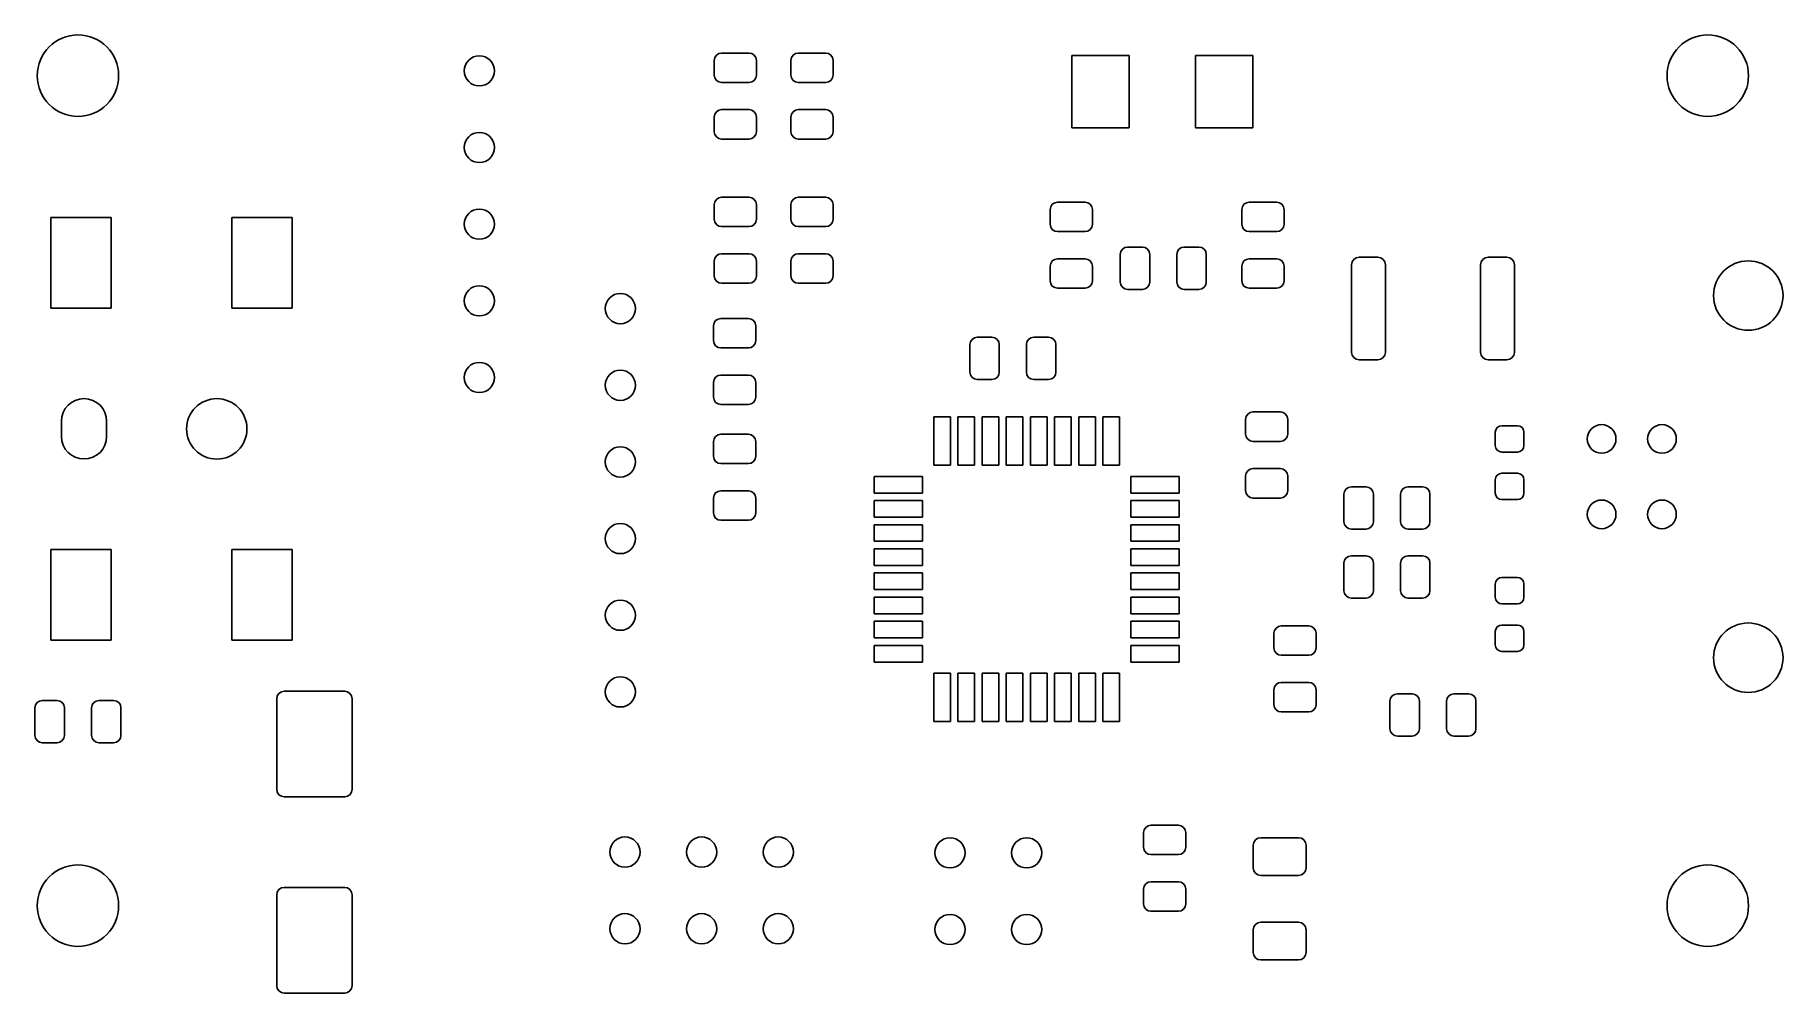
# Model space of a CAD drawing. Header units: inches. Extents: x 4.79 to 7.07, y -3.93 to -2.68.
import ezdxf

# ---------------------------------------------------------------- set-up
doc = ezdxf.new("R2010")
doc.units = ezdxf.units.IN
doc.header["$MEASUREMENT"] = 0
doc.layers.add('BLACK', color=250, linetype='CONTINUOUS')

msp = doc.modelspace()

# ---------------------------------------------------------------- linework, layer by layer
at = {"layer": 'BLACK', "linetype": 'CONTINUOUS'}
for p, q in [((5.6724, -2.7163), (5.6732, -2.7126)), ((5.6732, -2.7126), (5.6753, -2.7095)), ((5.6753, -2.7095), (5.6784, -2.7074)), ((5.6784, -2.7074), (5.682, -2.7067)), ((5.682, -2.7067), (5.718, -2.7067)), ((5.718, -2.7067), (5.7216, -2.7074)), ((5.7216, -2.7074), (5.7247, -2.7095)), ((5.7247, -2.7095), (5.7268, -2.7126)), ((5.7268, -2.7126), (5.7276, -2.7163)), ((5.7724, -2.7163), (5.7732, -2.7126)), ((5.7732, -2.7126), (5.7753, -2.7095)), ((5.7753, -2.7095), (5.7784, -2.7074)), ((5.7784, -2.7074), (5.782, -2.7067)), ((5.782, -2.7067), (5.818, -2.7067)), ((5.818, -2.7067), (5.8216, -2.7074)), ((5.8216, -2.7074), (5.8247, -2.7095)), ((5.8247, -2.7095), (5.8268, -2.7126)), ((5.8268, -2.7126), (5.8276, -2.7163)), ((6.1389, -2.8042), (6.1389, -2.7098)), ((6.1389, -2.7098), (6.2137, -2.7098)), ((6.2137, -2.7098), (6.2137, -2.8042)), ((6.3003, -2.8042), (6.3003, -2.7098)), ((6.3003, -2.7098), (6.3751, -2.7098)), ((6.3751, -2.7098), (6.3751, -2.8042)), ((5.6724, -2.7355), (5.6724, -2.7163)), ((5.6732, -2.7391), (5.6724, -2.7355)), ((5.7276, -2.7355), (5.7268, -2.7391)), ((5.7276, -2.7163), (5.7276, -2.7355)), ((5.7724, -2.7355), (5.7724, -2.7163)), ((5.7732, -2.7391), (5.7724, -2.7355)), ((5.8276, -2.7355), (5.8268, -2.7391)), ((5.8276, -2.7163), (5.8276, -2.7355)), ((5.6753, -2.7423), (5.6732, -2.7391)), ((5.6784, -2.7443), (5.6753, -2.7423)), ((5.682, -2.7451), (5.6784, -2.7443)), ((5.718, -2.7451), (5.682, -2.7451)), ((5.7216, -2.7443), (5.718, -2.7451)), ((5.7247, -2.7423), (5.7216, -2.7443)), ((5.7268, -2.7391), (5.7247, -2.7423)), ((5.7753, -2.7423), (5.7732, -2.7391)), ((5.7784, -2.7443), (5.7753, -2.7423)), ((5.782, -2.7451), (5.7784, -2.7443)), ((5.818, -2.7451), (5.782, -2.7451)), ((5.8216, -2.7443), (5.818, -2.7451)), ((5.8247, -2.7423), (5.8216, -2.7443)), ((5.8268, -2.7391), (5.8247, -2.7423)), ((5.6753, -2.7833), (5.6784, -2.7812)), ((5.6784, -2.7812), (5.682, -2.7805)), ((5.682, -2.7805), (5.718, -2.7805)), ((5.718, -2.7805), (5.7216, -2.7812)), ((5.7216, -2.7812), (5.7247, -2.7833)), ((5.7753, -2.7833), (5.7784, -2.7812)), ((5.7784, -2.7812), (5.782, -2.7805)), ((5.782, -2.7805), (5.818, -2.7805)), ((5.818, -2.7805), (5.8216, -2.7812)), ((5.8216, -2.7812), (5.8247, -2.7833)), ((5.6724, -2.7901), (5.6732, -2.7864)), ((5.6724, -2.8093), (5.6724, -2.7901)), ((5.6732, -2.7864), (5.6753, -2.7833)), ((5.7247, -2.7833), (5.7268, -2.7864)), ((5.7268, -2.7864), (5.7276, -2.7901)), ((5.7276, -2.7901), (5.7276, -2.8093)), ((5.7724, -2.7901), (5.7732, -2.7864)), ((5.7724, -2.8093), (5.7724, -2.7901)), ((5.7732, -2.7864), (5.7753, -2.7833)), ((5.8247, -2.7833), (5.8268, -2.7864)), ((5.8268, -2.7864), (5.8276, -2.7901)), ((5.8276, -2.7901), (5.8276, -2.8093)), ((6.2137, -2.8042), (6.1389, -2.8042)), ((6.3751, -2.8042), (6.3003, -2.8042)), ((5.6732, -2.813), (5.6724, -2.8093)), ((5.6753, -2.8161), (5.6732, -2.813)), ((5.6784, -2.8182), (5.6753, -2.8161)), ((5.682, -2.8189), (5.6784, -2.8182)), ((5.718, -2.8189), (5.682, -2.8189)), ((5.7216, -2.8182), (5.718, -2.8189)), ((5.7247, -2.8161), (5.7216, -2.8182)), ((5.7268, -2.813), (5.7247, -2.8161)), ((5.7276, -2.8093), (5.7268, -2.813)), ((5.7732, -2.813), (5.7724, -2.8093)), ((5.7753, -2.8161), (5.7732, -2.813)), ((5.7784, -2.8182), (5.7753, -2.8161)), ((5.782, -2.8189), (5.7784, -2.8182)), ((5.818, -2.8189), (5.782, -2.8189)), ((5.8216, -2.8182), (5.818, -2.8189)), ((5.8247, -2.8161), (5.8216, -2.8182)), ((5.8268, -2.813), (5.8247, -2.8161)), ((5.8276, -2.8093), (5.8268, -2.813)), ((5.6753, -2.8975), (5.6784, -2.8954)), ((5.6784, -2.8954), (5.682, -2.8947)), ((5.682, -2.8947), (5.718, -2.8947)), ((5.718, -2.8947), (5.7216, -2.8954)), ((5.7216, -2.8954), (5.7247, -2.8975)), ((5.7753, -2.8975), (5.7784, -2.8954)), ((5.7784, -2.8954), (5.782, -2.8947)), ((5.782, -2.8947), (5.818, -2.8947)), ((5.818, -2.8947), (5.8216, -2.8954)), ((5.8216, -2.8954), (5.8247, -2.8975)), ((5.6724, -2.9043), (5.6732, -2.9006)), ((5.6724, -2.9235), (5.6724, -2.9043)), ((5.6732, -2.9006), (5.6753, -2.8975)), ((5.7247, -2.8975), (5.7268, -2.9006)), ((5.7268, -2.9006), (5.7276, -2.9043)), ((5.7276, -2.9043), (5.7276, -2.9235)), ((5.7724, -2.9043), (5.7732, -2.9006)), ((5.7724, -2.9235), (5.7724, -2.9043)), ((5.7732, -2.9006), (5.7753, -2.8975)), ((5.8247, -2.8975), (5.8268, -2.9006)), ((5.8268, -2.9006), (5.8276, -2.9043)), ((5.8276, -2.9043), (5.8276, -2.9235)), ((6.1106, -2.9108), (6.1114, -2.9071)), ((6.1106, -2.93), (6.1106, -2.9108)), ((6.1114, -2.9071), (6.1134, -2.904)), ((6.1134, -2.904), (6.1166, -2.902)), ((6.1166, -2.902), (6.1202, -2.9012)), ((6.1202, -2.9012), (6.1562, -2.9012)), ((6.1562, -2.9012), (6.1598, -2.902)), ((6.1598, -2.902), (6.1629, -2.904)), ((6.1629, -2.904), (6.165, -2.9071)), ((6.165, -2.9071), (6.1657, -2.9108)), ((6.1657, -2.9108), (6.1657, -2.93)), ((6.3606, -2.9108), (6.3614, -2.9071)), ((6.3606, -2.93), (6.3606, -2.9108)), ((6.3614, -2.9071), (6.3634, -2.904)), ((6.3634, -2.904), (6.3666, -2.902)), ((6.3666, -2.902), (6.3702, -2.9012)), ((6.3702, -2.9012), (6.4062, -2.9012)), ((6.4062, -2.9012), (6.4098, -2.902)), ((6.4098, -2.902), (6.4129, -2.904)), ((6.4129, -2.904), (6.415, -2.9071)), ((6.415, -2.9071), (6.4157, -2.9108)), ((6.4157, -2.9108), (6.4157, -2.93)), ((4.8071, -3.0394), (4.8071, -2.9213)), ((4.8071, -2.9213), (4.8858, -2.9213)), ((4.8858, -2.9213), (4.8858, -3.0394)), ((5.0433, -3.0394), (5.0433, -2.9213)), ((5.0433, -2.9213), (5.122, -2.9213)), ((5.122, -2.9213), (5.122, -3.0394)), ((5.6732, -2.9271), (5.6724, -2.9235)), ((5.6753, -2.9303), (5.6732, -2.9271)), ((5.6784, -2.9323), (5.6753, -2.9303)), ((5.682, -2.9331), (5.6784, -2.9323)), ((5.718, -2.9331), (5.682, -2.9331)), ((5.7216, -2.9323), (5.718, -2.9331)), ((5.7247, -2.9303), (5.7216, -2.9323)), ((5.7268, -2.9271), (5.7247, -2.9303)), ((5.7276, -2.9235), (5.7268, -2.9271)), ((5.7732, -2.9271), (5.7724, -2.9235)), ((5.7753, -2.9303), (5.7732, -2.9271)), ((5.7784, -2.9323), (5.7753, -2.9303)), ((5.782, -2.9331), (5.7784, -2.9323)), ((5.818, -2.9331), (5.782, -2.9331)), ((5.8216, -2.9323), (5.818, -2.9331)), ((5.8247, -2.9303), (5.8216, -2.9323)), ((5.8268, -2.9271), (5.8247, -2.9303)), ((5.8276, -2.9235), (5.8268, -2.9271)), ((6.1114, -2.9337), (6.1106, -2.93)), ((6.1134, -2.9368), (6.1114, -2.9337)), ((6.1166, -2.9389), (6.1134, -2.9368)), ((6.1202, -2.9396), (6.1166, -2.9389)), ((6.1562, -2.9396), (6.1202, -2.9396)), ((6.1598, -2.9389), (6.1562, -2.9396)), ((6.1629, -2.9368), (6.1598, -2.9389)), ((6.165, -2.9337), (6.1629, -2.9368)), ((6.1657, -2.93), (6.165, -2.9337)), ((6.3614, -2.9337), (6.3606, -2.93)), ((6.3634, -2.9368), (6.3614, -2.9337)), ((6.3666, -2.9389), (6.3634, -2.9368)), ((6.3702, -2.9396), (6.3666, -2.9389)), ((6.4062, -2.9396), (6.3702, -2.9396)), ((6.4098, -2.9389), (6.4062, -2.9396)), ((6.4129, -2.9368), (6.4098, -2.9389)), ((6.415, -2.9337), (6.4129, -2.9368)), ((6.4157, -2.93), (6.415, -2.9337)), ((6.2028, -2.9657), (6.2049, -2.9626)), ((6.2049, -2.9626), (6.208, -2.9605)), ((6.208, -2.9605), (6.2117, -2.9598)), ((6.2117, -2.9598), (6.2309, -2.9598)), ((6.2309, -2.9598), (6.2345, -2.9605)), ((6.2345, -2.9605), (6.2377, -2.9626)), ((6.2377, -2.9626), (6.2397, -2.9657)), ((6.2766, -2.9657), (6.2787, -2.9626)), ((6.2787, -2.9626), (6.2818, -2.9605)), ((6.2818, -2.9605), (6.2855, -2.9598)), ((6.2855, -2.9598), (6.3047, -2.9598)), ((6.3047, -2.9598), (6.3084, -2.9605)), ((6.3084, -2.9605), (6.3115, -2.9626)), ((6.3115, -2.9626), (6.3136, -2.9657)), ((5.6724, -2.9781), (5.6732, -2.9744)), ((5.6724, -2.9973), (5.6724, -2.9781)), ((5.6732, -2.9744), (5.6753, -2.9713)), ((5.6753, -2.9713), (5.6784, -2.9692)), ((5.6784, -2.9692), (5.682, -2.9685)), ((5.682, -2.9685), (5.718, -2.9685)), ((5.718, -2.9685), (5.7216, -2.9692)), ((5.7216, -2.9692), (5.7247, -2.9713)), ((5.7247, -2.9713), (5.7268, -2.9744)), ((5.7268, -2.9744), (5.7276, -2.9781)), ((5.7276, -2.9781), (5.7276, -2.9973)), ((5.7724, -2.9781), (5.7732, -2.9744)), ((5.7724, -2.9973), (5.7724, -2.9781)), ((5.7732, -2.9744), (5.7753, -2.9713)), ((5.7753, -2.9713), (5.7784, -2.9692)), ((5.7784, -2.9692), (5.782, -2.9685)), ((5.782, -2.9685), (5.818, -2.9685)), ((5.818, -2.9685), (5.8216, -2.9692)), ((5.8216, -2.9692), (5.8247, -2.9713)), ((5.8247, -2.9713), (5.8268, -2.9744)), ((5.8268, -2.9744), (5.8276, -2.9781)), ((5.8276, -2.9781), (5.8276, -2.9973)), ((6.1106, -2.9846), (6.1114, -2.981)), ((6.1106, -3.0038), (6.1106, -2.9846)), ((6.1114, -2.981), (6.1134, -2.9779)), ((6.1134, -2.9779), (6.1166, -2.9758)), ((6.1166, -2.9758), (6.1202, -2.975)), ((6.1202, -2.975), (6.1562, -2.975)), ((6.1562, -2.975), (6.1598, -2.9758)), ((6.1598, -2.9758), (6.1629, -2.9779)), ((6.1629, -2.9779), (6.165, -2.981)), ((6.165, -2.981), (6.1657, -2.9846)), ((6.1657, -2.9846), (6.1657, -3.0038)), ((6.2021, -2.9694), (6.2028, -2.9657)), ((6.2021, -3.0053), (6.2021, -2.9694)), ((6.2397, -2.9657), (6.2405, -2.9694)), ((6.2405, -2.9694), (6.2405, -3.0053)), ((6.2759, -2.9694), (6.2766, -2.9657)), ((6.2759, -3.0053), (6.2759, -2.9694)), ((6.3136, -2.9657), (6.3143, -2.9694)), ((6.3143, -2.9694), (6.3143, -3.0053)), ((6.3606, -2.9846), (6.3614, -2.981)), ((6.3606, -3.0038), (6.3606, -2.9846)), ((6.3614, -2.981), (6.3634, -2.9779)), ((6.3634, -2.9779), (6.3666, -2.9758)), ((6.3666, -2.9758), (6.3702, -2.975)), ((6.3702, -2.975), (6.4062, -2.975)), ((6.4062, -2.975), (6.4098, -2.9758)), ((6.4098, -2.9758), (6.4129, -2.9779)), ((6.4129, -2.9779), (6.415, -2.981)), ((6.415, -2.981), (6.4157, -2.9846)), ((6.4157, -2.9846), (6.4157, -3.0038)), ((6.5037, -2.9829), (6.5045, -2.9791)), ((6.5037, -3.0971), (6.5037, -2.9829)), ((6.5045, -2.9791), (6.5066, -2.976)), ((6.5066, -2.976), (6.5098, -2.9738)), ((6.5098, -2.9738), (6.5135, -2.9731)), ((6.5135, -2.9731), (6.5381, -2.9731)), ((6.5381, -2.9731), (6.5419, -2.9738)), ((6.5419, -2.9738), (6.5451, -2.976)), ((6.5451, -2.976), (6.5472, -2.9791)), ((6.5472, -2.9791), (6.548, -2.9829)), ((6.548, -2.9829), (6.548, -3.0971)), ((6.672, -2.9829), (6.6728, -2.9791)), ((6.672, -3.0971), (6.672, -2.9829)), ((6.6728, -2.9791), (6.6749, -2.976)), ((6.6749, -2.976), (6.6781, -2.9738)), ((6.6781, -2.9738), (6.6819, -2.9731)), ((6.6819, -2.9731), (6.7065, -2.9731)), ((6.7065, -2.9731), (6.7102, -2.9738)), ((6.7102, -2.9738), (6.7134, -2.976)), ((6.7134, -2.976), (6.7155, -2.9791)), ((6.7155, -2.9791), (6.7163, -2.9829)), ((6.7163, -2.9829), (6.7163, -3.0971)), ((5.6732, -3.001), (5.6724, -2.9973)), ((5.6753, -3.0041), (5.6732, -3.001)), ((5.6784, -3.0062), (5.6753, -3.0041)), ((5.682, -3.0069), (5.6784, -3.0062)), ((5.718, -3.0069), (5.682, -3.0069)), ((5.7216, -3.0062), (5.718, -3.0069)), ((5.7247, -3.0041), (5.7216, -3.0062)), ((5.7268, -3.001), (5.7247, -3.0041)), ((5.7276, -2.9973), (5.7268, -3.001)), ((5.7732, -3.001), (5.7724, -2.9973)), ((5.7753, -3.0041), (5.7732, -3.001)), ((5.7784, -3.0062), (5.7753, -3.0041)), ((5.782, -3.0069), (5.7784, -3.0062)), ((5.818, -3.0069), (5.782, -3.0069)), ((5.8216, -3.0062), (5.818, -3.0069)), ((5.8247, -3.0041), (5.8216, -3.0062)), ((5.8268, -3.001), (5.8247, -3.0041)), ((5.8276, -2.9973), (5.8268, -3.001)), ((6.1114, -3.0075), (6.1106, -3.0038)), ((6.1134, -3.0106), (6.1114, -3.0075)), ((6.165, -3.0075), (6.1629, -3.0106)), ((6.1657, -3.0038), (6.165, -3.0075)), ((6.2028, -3.009), (6.2021, -3.0053)), ((6.2049, -3.0121), (6.2028, -3.009)), ((6.2397, -3.009), (6.2377, -3.0121)), ((6.2405, -3.0053), (6.2397, -3.009)), ((6.2766, -3.009), (6.2759, -3.0053)), ((6.2787, -3.0121), (6.2766, -3.009)), ((6.3136, -3.009), (6.3115, -3.0121)), ((6.3143, -3.0053), (6.3136, -3.009)), ((6.3614, -3.0075), (6.3606, -3.0038)), ((6.3634, -3.0106), (6.3614, -3.0075)), ((6.415, -3.0075), (6.4129, -3.0106)), ((6.4157, -3.0038), (6.415, -3.0075)), ((6.1166, -3.0127), (6.1134, -3.0106)), ((6.1202, -3.0134), (6.1166, -3.0127)), ((6.1562, -3.0134), (6.1202, -3.0134)), ((6.1598, -3.0127), (6.1562, -3.0134)), ((6.1629, -3.0106), (6.1598, -3.0127)), ((6.208, -3.0142), (6.2049, -3.0121)), ((6.2117, -3.0149), (6.208, -3.0142)), ((6.2309, -3.0149), (6.2117, -3.0149)), ((6.2345, -3.0142), (6.2309, -3.0149)), ((6.2377, -3.0121), (6.2345, -3.0142)), ((6.2818, -3.0142), (6.2787, -3.0121)), ((6.2855, -3.0149), (6.2818, -3.0142)), ((6.3047, -3.0149), (6.2855, -3.0149)), ((6.3084, -3.0142), (6.3047, -3.0149)), ((6.3115, -3.0121), (6.3084, -3.0142)), ((6.3666, -3.0127), (6.3634, -3.0106)), ((6.3702, -3.0134), (6.3666, -3.0127)), ((6.4062, -3.0134), (6.3702, -3.0134)), ((6.4098, -3.0127), (6.4062, -3.0134)), ((6.4129, -3.0106), (6.4098, -3.0127)), ((4.8858, -3.0394), (4.8071, -3.0394)), ((5.122, -3.0394), (5.0433, -3.0394)), ((5.6743, -3.0557), (5.6774, -3.0536)), ((5.6774, -3.0536), (5.681, -3.0529)), ((5.681, -3.0529), (5.717, -3.0529)), ((5.717, -3.0529), (5.7206, -3.0536)), ((5.7206, -3.0536), (5.7237, -3.0557)), ((5.6714, -3.0625), (5.6722, -3.0588)), ((5.6714, -3.0817), (5.6714, -3.0625)), ((5.6722, -3.0588), (5.6743, -3.0557)), ((5.7237, -3.0557), (5.7258, -3.0588)), ((5.7258, -3.0588), (5.7266, -3.0625)), ((5.7266, -3.0625), (5.7266, -3.0817)), ((6.0087, -3.0803), (6.0118, -3.0782)), ((6.0118, -3.0782), (6.0155, -3.0774)), ((6.0155, -3.0774), (6.0347, -3.0774)), ((6.0347, -3.0774), (6.0384, -3.0782)), ((6.0384, -3.0782), (6.0415, -3.0803)), ((6.0825, -3.0803), (6.0856, -3.0782)), ((6.0856, -3.0782), (6.0893, -3.0774)), ((6.0893, -3.0774), (6.1085, -3.0774)), ((6.1085, -3.0774), (6.1122, -3.0782)), ((6.1122, -3.0782), (6.1153, -3.0803)), ((5.6722, -3.0854), (5.6714, -3.0817)), ((5.6743, -3.0885), (5.6722, -3.0854)), ((5.6774, -3.0906), (5.6743, -3.0885)), ((5.681, -3.0913), (5.6774, -3.0906)), ((5.717, -3.0913), (5.681, -3.0913)), ((5.7206, -3.0906), (5.717, -3.0913)), ((5.7237, -3.0885), (5.7206, -3.0906)), ((5.7258, -3.0854), (5.7237, -3.0885)), ((5.7266, -3.0817), (5.7258, -3.0854)), ((6.0059, -3.087), (6.0066, -3.0834)), ((6.0059, -3.123), (6.0059, -3.087)), ((6.0066, -3.0834), (6.0087, -3.0803)), ((6.0415, -3.0803), (6.0436, -3.0834)), ((6.0436, -3.0834), (6.0443, -3.087)), ((6.0443, -3.087), (6.0443, -3.123)), ((6.0797, -3.087), (6.0804, -3.0834)), ((6.0797, -3.123), (6.0797, -3.087)), ((6.0804, -3.0834), (6.0825, -3.0803)), ((6.1153, -3.0803), (6.1174, -3.0834)), ((6.1174, -3.0834), (6.1181, -3.087)), ((6.1181, -3.087), (6.1181, -3.123)), ((6.5045, -3.1009), (6.5037, -3.0971)), ((6.5066, -3.104), (6.5045, -3.1009)), ((6.5472, -3.1009), (6.5451, -3.104)), ((6.548, -3.0971), (6.5472, -3.1009)), ((6.6728, -3.1009), (6.672, -3.0971)), ((6.6749, -3.104), (6.6728, -3.1009)), ((6.7155, -3.1009), (6.7134, -3.104)), ((6.7163, -3.0971), (6.7155, -3.1009)), ((6.0066, -3.1266), (6.0059, -3.123)), ((6.0443, -3.123), (6.0436, -3.1266)), ((6.0804, -3.1266), (6.0797, -3.123)), ((6.1181, -3.123), (6.1174, -3.1266)), ((6.5098, -3.1062), (6.5066, -3.104)), ((6.5135, -3.1069), (6.5098, -3.1062)), ((6.5381, -3.1069), (6.5135, -3.1069)), ((6.5419, -3.1062), (6.5381, -3.1069)), ((6.5451, -3.104), (6.5419, -3.1062)), ((6.6781, -3.1062), (6.6749, -3.104)), ((6.6819, -3.1069), (6.6781, -3.1062)), ((6.7065, -3.1069), (6.6819, -3.1069)), ((6.7102, -3.1062), (6.7065, -3.1069)), ((6.7134, -3.104), (6.7102, -3.1062)), ((5.6714, -3.1363), (5.6722, -3.1326)), ((5.6714, -3.1555), (5.6714, -3.1363)), ((5.6722, -3.1326), (5.6743, -3.1295)), ((5.6743, -3.1295), (5.6774, -3.1274)), ((5.6774, -3.1274), (5.681, -3.1267)), ((5.681, -3.1267), (5.717, -3.1267)), ((5.717, -3.1267), (5.7206, -3.1274)), ((5.7206, -3.1274), (5.7237, -3.1295)), ((5.7237, -3.1295), (5.7258, -3.1326)), ((5.7258, -3.1326), (5.7266, -3.1363)), ((5.7266, -3.1363), (5.7266, -3.1555)), ((6.0087, -3.1297), (6.0066, -3.1266)), ((6.0118, -3.1318), (6.0087, -3.1297)), ((6.0155, -3.1326), (6.0118, -3.1318)), ((6.0347, -3.1326), (6.0155, -3.1326)), ((6.0384, -3.1318), (6.0347, -3.1326)), ((6.0415, -3.1297), (6.0384, -3.1318)), ((6.0436, -3.1266), (6.0415, -3.1297)), ((6.0825, -3.1297), (6.0804, -3.1266)), ((6.0856, -3.1318), (6.0825, -3.1297)), ((6.0893, -3.1326), (6.0856, -3.1318)), ((6.1085, -3.1326), (6.0893, -3.1326)), ((6.1122, -3.1318), (6.1085, -3.1326)), ((6.1153, -3.1297), (6.1122, -3.1318)), ((6.1174, -3.1266), (6.1153, -3.1297)), ((5.6722, -3.1592), (5.6714, -3.1555)), ((5.6743, -3.1623), (5.6722, -3.1592)), ((5.6774, -3.1644), (5.6743, -3.1623)), ((5.681, -3.1651), (5.6774, -3.1644)), ((5.717, -3.1651), (5.681, -3.1651)), ((5.7206, -3.1644), (5.717, -3.1651)), ((5.7237, -3.1623), (5.7206, -3.1644)), ((5.7258, -3.1592), (5.7237, -3.1623)), ((5.7266, -3.1555), (5.7258, -3.1592)), ((4.8209, -3.187), (4.8209, -3.2067)), ((4.8799, -3.2067), (4.8799, -3.187)), ((5.9589, -3.2442), (5.9589, -3.1812)), ((5.9589, -3.1812), (5.9806, -3.1812)), ((5.9806, -3.1812), (5.9806, -3.2442)), ((5.9904, -3.2442), (5.9904, -3.1812)), ((5.9904, -3.1812), (6.0121, -3.1812)), ((6.0121, -3.1812), (6.0121, -3.2442)), ((6.0219, -3.2442), (6.0219, -3.1812)), ((6.0219, -3.1812), (6.0436, -3.1812)), ((6.0436, -3.1812), (6.0436, -3.2442)), ((6.0534, -3.2442), (6.0534, -3.1812)), ((6.0534, -3.1812), (6.0751, -3.1812)), ((6.0751, -3.1812), (6.0751, -3.2442)), ((6.0849, -3.2442), (6.0849, -3.1812)), ((6.0849, -3.1812), (6.1066, -3.1812)), ((6.1066, -3.1812), (6.1066, -3.2442)), ((6.1164, -3.2442), (6.1164, -3.1812)), ((6.1164, -3.1812), (6.1381, -3.1812)), ((6.1381, -3.1812), (6.1381, -3.2442)), ((6.1479, -3.2442), (6.1479, -3.1812)), ((6.1479, -3.1812), (6.1696, -3.1812)), ((6.1696, -3.1812), (6.1696, -3.2442)), ((6.1794, -3.2442), (6.1794, -3.1812)), ((6.1794, -3.1812), (6.2011, -3.1812)), ((6.2011, -3.1812), (6.2011, -3.2442)), ((6.3654, -3.1845), (6.3662, -3.1808)), ((6.3654, -3.2037), (6.3654, -3.1845)), ((6.3662, -3.1808), (6.3683, -3.1777)), ((6.3683, -3.1777), (6.3714, -3.1756)), ((6.3714, -3.1756), (6.375, -3.1749)), ((6.375, -3.1749), (6.411, -3.1749)), ((6.411, -3.1749), (6.4146, -3.1756)), ((6.4146, -3.1756), (6.4177, -3.1777)), ((6.4177, -3.1777), (6.4198, -3.1808)), ((6.4198, -3.1808), (6.4206, -3.1845)), ((6.4206, -3.1845), (6.4206, -3.2037)), ((5.6714, -3.2135), (5.6722, -3.2098)), ((5.6714, -3.2327), (5.6714, -3.2135)), ((5.6722, -3.2098), (5.6743, -3.2067)), ((5.6743, -3.2067), (5.6774, -3.2046)), ((5.6774, -3.2046), (5.681, -3.2039)), ((5.681, -3.2039), (5.717, -3.2039)), ((5.717, -3.2039), (5.7206, -3.2046)), ((5.7206, -3.2046), (5.7237, -3.2067)), ((5.7237, -3.2067), (5.7258, -3.2098)), ((5.7258, -3.2098), (5.7266, -3.2135)), ((5.7266, -3.2135), (5.7266, -3.2327)), ((6.3662, -3.2074), (6.3654, -3.2037)), ((6.3683, -3.2105), (6.3662, -3.2074)), ((6.3714, -3.2126), (6.3683, -3.2105)), ((6.375, -3.2133), (6.3714, -3.2126)), ((6.411, -3.2133), (6.375, -3.2133)), ((6.4146, -3.2126), (6.411, -3.2133)), ((6.4177, -3.2105), (6.4146, -3.2126)), ((6.4198, -3.2074), (6.4177, -3.2105)), ((6.4206, -3.2037), (6.4198, -3.2074)), ((6.6913, -3.2014), (6.692, -3.1981)), ((6.6913, -3.2186), (6.6913, -3.2014)), ((6.692, -3.1981), (6.6938, -3.1953)), ((6.6938, -3.1953), (6.6966, -3.1934)), ((6.6966, -3.1934), (6.6999, -3.1928)), ((6.6999, -3.1928), (6.7201, -3.1928)), ((6.7201, -3.1928), (6.7234, -3.1934)), ((6.7234, -3.1934), (6.7262, -3.1953)), ((6.7262, -3.1953), (6.728, -3.1981)), ((6.728, -3.1981), (6.7287, -3.2014)), ((6.7287, -3.2014), (6.7287, -3.2186)), ((5.6722, -3.2364), (5.6714, -3.2327)), ((5.6743, -3.2395), (5.6722, -3.2364)), ((5.7258, -3.2364), (5.7237, -3.2395)), ((5.7266, -3.2327), (5.7258, -3.2364)), ((6.692, -3.2219), (6.6913, -3.2186)), ((6.6938, -3.2247), (6.692, -3.2219)), ((6.6966, -3.2266), (6.6938, -3.2247)), ((6.6999, -3.2272), (6.6966, -3.2266)), ((6.7201, -3.2272), (6.6999, -3.2272)), ((6.7234, -3.2266), (6.7201, -3.2272)), ((6.7262, -3.2247), (6.7234, -3.2266)), ((6.728, -3.2219), (6.7262, -3.2247)), ((6.7287, -3.2186), (6.728, -3.2219)), ((5.6774, -3.2416), (5.6743, -3.2395)), ((5.681, -3.2423), (5.6774, -3.2416)), ((5.717, -3.2423), (5.681, -3.2423)), ((5.7206, -3.2416), (5.717, -3.2423)), ((5.7237, -3.2395), (5.7206, -3.2416)), ((5.8812, -3.2806), (5.8812, -3.2589)), ((5.8812, -3.2589), (5.9442, -3.2589)), ((5.9442, -3.2589), (5.9442, -3.2806)), ((5.9806, -3.2442), (5.9589, -3.2442)), ((6.0121, -3.2442), (5.9904, -3.2442)), ((6.0436, -3.2442), (6.0219, -3.2442)), ((6.0751, -3.2442), (6.0534, -3.2442)), ((6.1066, -3.2442), (6.0849, -3.2442)), ((6.1381, -3.2442), (6.1164, -3.2442)), ((6.1696, -3.2442), (6.1479, -3.2442)), ((6.2011, -3.2442), (6.1794, -3.2442)), ((6.2158, -3.2806), (6.2158, -3.2589)), ((6.2158, -3.2589), (6.2788, -3.2589)), ((6.2788, -3.2589), (6.2788, -3.2806)), ((6.3654, -3.2583), (6.3662, -3.2546)), ((6.3654, -3.2775), (6.3654, -3.2583)), ((6.3662, -3.2546), (6.3683, -3.2515)), ((6.3683, -3.2515), (6.3714, -3.2494)), ((6.3714, -3.2494), (6.375, -3.2487)), ((6.375, -3.2487), (6.411, -3.2487)), ((6.411, -3.2487), (6.4146, -3.2494)), ((6.4146, -3.2494), (6.4177, -3.2515)), ((6.4177, -3.2515), (6.4198, -3.2546)), ((6.4198, -3.2546), (6.4206, -3.2583)), ((6.4206, -3.2583), (6.4206, -3.2775)), ((6.6913, -3.2634), (6.692, -3.2601)), ((6.692, -3.2601), (6.6938, -3.2573)), ((6.6938, -3.2573), (6.6966, -3.2554)), ((6.6966, -3.2554), (6.6999, -3.2548)), ((6.6999, -3.2548), (6.7201, -3.2548)), ((6.7201, -3.2548), (6.7234, -3.2554)), ((6.7234, -3.2554), (6.7262, -3.2573)), ((6.7262, -3.2573), (6.728, -3.2601)), ((6.728, -3.2601), (6.7287, -3.2634)), ((5.6722, -3.2836), (5.6743, -3.2805)), ((5.6743, -3.2805), (5.6774, -3.2784)), ((5.6774, -3.2784), (5.681, -3.2777)), ((5.681, -3.2777), (5.717, -3.2777)), ((5.717, -3.2777), (5.7206, -3.2784)), ((5.7206, -3.2784), (5.7237, -3.2805)), ((5.7237, -3.2805), (5.7258, -3.2836)), ((5.9442, -3.2806), (5.8812, -3.2806)), ((6.2788, -3.2806), (6.2158, -3.2806)), ((6.3662, -3.2812), (6.3654, -3.2775)), ((6.3683, -3.2843), (6.3662, -3.2812)), ((6.4198, -3.2812), (6.4177, -3.2843)), ((6.4206, -3.2775), (6.4198, -3.2812)), ((6.4939, -3.282), (6.4946, -3.2784)), ((6.4939, -3.318), (6.4939, -3.282)), ((6.4946, -3.2784), (6.4967, -3.2753)), ((6.4967, -3.2753), (6.4998, -3.2732)), ((6.4998, -3.2732), (6.5035, -3.2724)), ((6.5035, -3.2724), (6.5227, -3.2724)), ((6.5227, -3.2724), (6.5264, -3.2732)), ((6.5264, -3.2732), (6.5295, -3.2753)), ((6.5295, -3.2753), (6.5316, -3.2784)), ((6.5316, -3.2784), (6.5323, -3.282)), ((6.5323, -3.282), (6.5323, -3.318)), ((6.5677, -3.282), (6.5684, -3.2784)), ((6.5677, -3.318), (6.5677, -3.282)), ((6.5684, -3.2784), (6.5705, -3.2753)), ((6.5705, -3.2753), (6.5736, -3.2732)), ((6.5736, -3.2732), (6.5773, -3.2724)), ((6.5773, -3.2724), (6.5965, -3.2724)), ((6.5965, -3.2724), (6.6002, -3.2732)), ((6.6002, -3.2732), (6.6033, -3.2753)), ((6.6033, -3.2753), (6.6054, -3.2784)), ((6.6054, -3.2784), (6.6061, -3.282)), ((6.6061, -3.282), (6.6061, -3.318)), ((6.6913, -3.2806), (6.6913, -3.2634)), ((6.692, -3.2839), (6.6913, -3.2806)), ((6.7287, -3.2806), (6.728, -3.2839)), ((6.7287, -3.2634), (6.7287, -3.2806)), ((5.6714, -3.2873), (5.6722, -3.2836)), ((5.6714, -3.3065), (5.6714, -3.2873)), ((5.7258, -3.2836), (5.7266, -3.2873)), ((5.7266, -3.2873), (5.7266, -3.3065)), ((5.8812, -3.3121), (5.8812, -3.2904)), ((5.8812, -3.2904), (5.9442, -3.2904)), ((5.9442, -3.2904), (5.9442, -3.3121)), ((6.2158, -3.3121), (6.2158, -3.2904)), ((6.2158, -3.2904), (6.2788, -3.2904)), ((6.2788, -3.2904), (6.2788, -3.3121)), ((6.3714, -3.2864), (6.3683, -3.2843)), ((6.375, -3.2871), (6.3714, -3.2864)), ((6.411, -3.2871), (6.375, -3.2871)), ((6.4146, -3.2864), (6.411, -3.2871)), ((6.4177, -3.2843), (6.4146, -3.2864)), ((6.6938, -3.2867), (6.692, -3.2839)), ((6.6966, -3.2886), (6.6938, -3.2867)), ((6.6999, -3.2892), (6.6966, -3.2886)), ((6.7201, -3.2892), (6.6999, -3.2892)), ((6.7234, -3.2886), (6.7201, -3.2892)), ((6.7262, -3.2867), (6.7234, -3.2886)), ((6.728, -3.2839), (6.7262, -3.2867)), ((5.6722, -3.3102), (5.6714, -3.3065)), ((5.6743, -3.3133), (5.6722, -3.3102)), ((5.6774, -3.3154), (5.6743, -3.3133)), ((5.681, -3.3161), (5.6774, -3.3154)), ((5.717, -3.3161), (5.681, -3.3161)), ((5.7206, -3.3154), (5.717, -3.3161)), ((5.7237, -3.3133), (5.7206, -3.3154)), ((5.7258, -3.3102), (5.7237, -3.3133)), ((5.7266, -3.3065), (5.7258, -3.3102)), ((5.9442, -3.3121), (5.8812, -3.3121)), ((5.8812, -3.3436), (5.8812, -3.3219)), ((5.8812, -3.3219), (5.9442, -3.3219)), ((5.9442, -3.3219), (5.9442, -3.3436)), ((6.2788, -3.3121), (6.2158, -3.3121)), ((6.2158, -3.3436), (6.2158, -3.3219)), ((6.2158, -3.3219), (6.2788, -3.3219)), ((6.2788, -3.3219), (6.2788, -3.3436)), ((6.4946, -3.3216), (6.4939, -3.318)), ((6.4967, -3.3247), (6.4946, -3.3216)), ((6.4998, -3.3268), (6.4967, -3.3247)), ((6.5035, -3.3276), (6.4998, -3.3268)), ((6.5227, -3.3276), (6.5035, -3.3276)), ((6.5264, -3.3268), (6.5227, -3.3276)), ((6.5295, -3.3247), (6.5264, -3.3268)), ((6.5316, -3.3216), (6.5295, -3.3247)), ((6.5323, -3.318), (6.5316, -3.3216)), ((6.5684, -3.3216), (6.5677, -3.318)), ((6.5705, -3.3247), (6.5684, -3.3216)), ((6.5736, -3.3268), (6.5705, -3.3247)), ((6.5773, -3.3276), (6.5736, -3.3268)), ((6.5965, -3.3276), (6.5773, -3.3276)), ((6.6002, -3.3268), (6.5965, -3.3276)), ((6.6033, -3.3247), (6.6002, -3.3268)), ((6.6054, -3.3216), (6.6033, -3.3247)), ((6.6061, -3.318), (6.6054, -3.3216)), ((5.9442, -3.3436), (5.8812, -3.3436)), ((6.2788, -3.3436), (6.2158, -3.3436)), ((4.8071, -3.4724), (4.8071, -3.3543)), ((4.8071, -3.3543), (4.8858, -3.3543)), ((4.8858, -3.3543), (4.8858, -3.4724)), ((5.0433, -3.4724), (5.0433, -3.3543)), ((5.0433, -3.3543), (5.122, -3.3543)), ((5.122, -3.3543), (5.122, -3.4724)), ((5.8812, -3.3751), (5.8812, -3.3534)), ((5.8812, -3.3534), (5.9442, -3.3534)), ((5.9442, -3.3534), (5.9442, -3.3751)), ((6.2158, -3.3751), (6.2158, -3.3534)), ((6.2158, -3.3534), (6.2788, -3.3534)), ((6.2788, -3.3534), (6.2788, -3.3751)), ((6.4939, -3.372), (6.4946, -3.3684)), ((6.4939, -3.408), (6.4939, -3.372)), ((6.4946, -3.3684), (6.4967, -3.3653)), ((6.4967, -3.3653), (6.4998, -3.3632)), ((6.4998, -3.3632), (6.5035, -3.3624)), ((6.5035, -3.3624), (6.5227, -3.3624)), ((6.5227, -3.3624), (6.5264, -3.3632)), ((6.5264, -3.3632), (6.5295, -3.3653)), ((6.5295, -3.3653), (6.5316, -3.3684)), ((6.5316, -3.3684), (6.5323, -3.372)), ((6.5323, -3.372), (6.5323, -3.408)), ((6.5677, -3.372), (6.5684, -3.3684)), ((6.5677, -3.408), (6.5677, -3.372)), ((6.5684, -3.3684), (6.5705, -3.3653)), ((6.5705, -3.3653), (6.5736, -3.3632)), ((6.5736, -3.3632), (6.5773, -3.3624)), ((6.5773, -3.3624), (6.5965, -3.3624)), ((6.5965, -3.3624), (6.6002, -3.3632)), ((6.6002, -3.3632), (6.6033, -3.3653)), ((6.6033, -3.3653), (6.6054, -3.3684)), ((6.6054, -3.3684), (6.6061, -3.372)), ((6.6061, -3.372), (6.6061, -3.408)), ((5.9442, -3.3751), (5.8812, -3.3751)), ((5.8812, -3.4066), (5.8812, -3.3849)), ((5.8812, -3.3849), (5.9442, -3.3849)), ((5.9442, -3.3849), (5.9442, -3.4066)), ((6.2788, -3.3751), (6.2158, -3.3751)), ((6.2158, -3.4066), (6.2158, -3.3849)), ((6.2158, -3.3849), (6.2788, -3.3849)), ((6.2788, -3.3849), (6.2788, -3.4066)), ((6.6913, -3.3994), (6.692, -3.3961)), ((6.692, -3.3961), (6.6938, -3.3933)), ((6.6938, -3.3933), (6.6966, -3.3914)), ((6.6966, -3.3914), (6.6999, -3.3908)), ((6.6999, -3.3908), (6.7201, -3.3908)), ((6.7201, -3.3908), (6.7234, -3.3914)), ((6.7234, -3.3914), (6.7262, -3.3933)), ((6.7262, -3.3933), (6.728, -3.3961)), ((6.728, -3.3961), (6.7287, -3.3994)), ((5.9442, -3.4066), (5.8812, -3.4066)), ((5.8812, -3.4381), (5.8812, -3.4164)), ((5.8812, -3.4164), (5.9442, -3.4164)), ((5.9442, -3.4164), (5.9442, -3.4381)), ((6.2788, -3.4066), (6.2158, -3.4066)), ((6.2158, -3.4381), (6.2158, -3.4164)), ((6.2158, -3.4164), (6.2788, -3.4164)), ((6.2788, -3.4164), (6.2788, -3.4381)), ((6.4946, -3.4116), (6.4939, -3.408)), ((6.4967, -3.4147), (6.4946, -3.4116)), ((6.4998, -3.4168), (6.4967, -3.4147)), ((6.5035, -3.4176), (6.4998, -3.4168)), ((6.5227, -3.4176), (6.5035, -3.4176)), ((6.5264, -3.4168), (6.5227, -3.4176)), ((6.5295, -3.4147), (6.5264, -3.4168)), ((6.5316, -3.4116), (6.5295, -3.4147)), ((6.5323, -3.408), (6.5316, -3.4116)), ((6.5684, -3.4116), (6.5677, -3.408)), ((6.5705, -3.4147), (6.5684, -3.4116)), ((6.5736, -3.4168), (6.5705, -3.4147)), ((6.5773, -3.4176), (6.5736, -3.4168)), ((6.5965, -3.4176), (6.5773, -3.4176)), ((6.6002, -3.4168), (6.5965, -3.4176)), ((6.6033, -3.4147), (6.6002, -3.4168)), ((6.6054, -3.4116), (6.6033, -3.4147)), ((6.6061, -3.408), (6.6054, -3.4116)), ((6.6913, -3.4166), (6.6913, -3.3994)), ((6.692, -3.4199), (6.6913, -3.4166)), ((6.6938, -3.4227), (6.692, -3.4199)), ((6.728, -3.4199), (6.7262, -3.4227)), ((6.7287, -3.4166), (6.728, -3.4199)), ((6.7287, -3.3994), (6.7287, -3.4166)), ((5.9442, -3.4381), (5.8812, -3.4381)), ((6.2788, -3.4381), (6.2158, -3.4381)), ((6.6966, -3.4246), (6.6938, -3.4227)), ((6.6999, -3.4252), (6.6966, -3.4246)), ((6.7201, -3.4252), (6.6999, -3.4252)), ((6.7234, -3.4246), (6.7201, -3.4252)), ((6.7262, -3.4227), (6.7234, -3.4246)), ((5.8812, -3.4696), (5.8812, -3.4479)), ((5.8812, -3.4479), (5.9442, -3.4479)), ((5.9442, -3.4479), (5.9442, -3.4696)), ((6.2158, -3.4696), (6.2158, -3.4479)), ((6.2158, -3.4479), (6.2788, -3.4479)), ((6.2788, -3.4479), (6.2788, -3.4696)), ((6.4024, -3.4635), (6.4032, -3.4598)), ((6.4024, -3.4827), (6.4024, -3.4635)), ((6.4032, -3.4598), (6.4053, -3.4567)), ((6.4053, -3.4567), (6.4084, -3.4546)), ((6.4084, -3.4546), (6.412, -3.4539)), ((6.412, -3.4539), (6.448, -3.4539)), ((6.448, -3.4539), (6.4516, -3.4546)), ((6.4516, -3.4546), (6.4547, -3.4567)), ((6.4547, -3.4567), (6.4568, -3.4598)), ((6.4568, -3.4598), (6.4576, -3.4635)), ((6.4576, -3.4635), (6.4576, -3.4827)), ((6.6913, -3.4614), (6.692, -3.4581)), ((6.6913, -3.4786), (6.6913, -3.4614)), ((6.692, -3.4581), (6.6938, -3.4553)), ((6.6938, -3.4553), (6.6966, -3.4534)), ((6.6966, -3.4534), (6.6999, -3.4528)), ((6.6999, -3.4528), (6.7201, -3.4528)), ((6.7201, -3.4528), (6.7234, -3.4534)), ((6.7234, -3.4534), (6.7262, -3.4553)), ((6.7262, -3.4553), (6.728, -3.4581)), ((6.728, -3.4581), (6.7287, -3.4614)), ((6.7287, -3.4614), (6.7287, -3.4786)), ((4.8858, -3.4724), (4.8071, -3.4724)), ((5.122, -3.4724), (5.0433, -3.4724)), ((5.9442, -3.4696), (5.8812, -3.4696)), ((5.8812, -3.5011), (5.8812, -3.4794)), ((5.8812, -3.4794), (5.9442, -3.4794)), ((5.9442, -3.4794), (5.9442, -3.5011)), ((6.2788, -3.4696), (6.2158, -3.4696)), ((6.2158, -3.5011), (6.2158, -3.4794)), ((6.2158, -3.4794), (6.2788, -3.4794)), ((6.2788, -3.4794), (6.2788, -3.5011)), ((6.4032, -3.4864), (6.4024, -3.4827)), ((6.4053, -3.4895), (6.4032, -3.4864)), ((6.4568, -3.4864), (6.4547, -3.4895)), ((6.4576, -3.4827), (6.4568, -3.4864)), ((6.692, -3.4819), (6.6913, -3.4786)), ((6.6938, -3.4847), (6.692, -3.4819)), ((6.6966, -3.4866), (6.6938, -3.4847)), ((6.6999, -3.4872), (6.6966, -3.4866)), ((6.7201, -3.4872), (6.6999, -3.4872)), ((6.7234, -3.4866), (6.7201, -3.4872)), ((6.7262, -3.4847), (6.7234, -3.4866)), ((6.728, -3.4819), (6.7262, -3.4847)), ((6.7287, -3.4786), (6.728, -3.4819)), ((5.9442, -3.5011), (5.8812, -3.5011)), ((6.2788, -3.5011), (6.2158, -3.5011)), ((6.4084, -3.4916), (6.4053, -3.4895)), ((6.412, -3.4923), (6.4084, -3.4916)), ((6.448, -3.4923), (6.412, -3.4923)), ((6.4516, -3.4916), (6.448, -3.4923)), ((6.4547, -3.4895), (6.4516, -3.4916)), ((5.9589, -3.5788), (5.9589, -3.5158)), ((5.9589, -3.5158), (5.9806, -3.5158)), ((5.9806, -3.5158), (5.9806, -3.5788)), ((5.9904, -3.5788), (5.9904, -3.5158)), ((5.9904, -3.5158), (6.0121, -3.5158)), ((6.0121, -3.5158), (6.0121, -3.5788)), ((6.0219, -3.5788), (6.0219, -3.5158)), ((6.0219, -3.5158), (6.0436, -3.5158)), ((6.0436, -3.5158), (6.0436, -3.5788)), ((6.0534, -3.5788), (6.0534, -3.5158)), ((6.0534, -3.5158), (6.0751, -3.5158)), ((6.0751, -3.5158), (6.0751, -3.5788)), ((6.0849, -3.5788), (6.0849, -3.5158)), ((6.0849, -3.5158), (6.1066, -3.5158)), ((6.1066, -3.5158), (6.1066, -3.5788)), ((6.1164, -3.5788), (6.1164, -3.5158)), ((6.1164, -3.5158), (6.1381, -3.5158)), ((6.1381, -3.5158), (6.1381, -3.5788)), ((6.1479, -3.5788), (6.1479, -3.5158)), ((6.1479, -3.5158), (6.1696, -3.5158)), ((6.1696, -3.5158), (6.1696, -3.5788)), ((6.1794, -3.5788), (6.1794, -3.5158)), ((6.1794, -3.5158), (6.2011, -3.5158)), ((6.2011, -3.5158), (6.2011, -3.5788)), ((6.4024, -3.5373), (6.4032, -3.5336)), ((6.4032, -3.5336), (6.4053, -3.5305)), ((6.4053, -3.5305), (6.4084, -3.5284)), ((6.4084, -3.5284), (6.412, -3.5277)), ((6.412, -3.5277), (6.448, -3.5277)), ((6.448, -3.5277), (6.4516, -3.5284)), ((6.4516, -3.5284), (6.4547, -3.5305)), ((6.4547, -3.5305), (6.4568, -3.5336)), ((6.4568, -3.5336), (6.4576, -3.5373)), ((4.7864, -3.5608), (4.7871, -3.5571)), ((4.7871, -3.5571), (4.7892, -3.554)), ((4.7892, -3.554), (4.7923, -3.5519)), ((4.7923, -3.5519), (4.796, -3.5512)), ((4.796, -3.5512), (4.8152, -3.5512)), ((4.8152, -3.5512), (4.8189, -3.5519)), ((4.8189, -3.5519), (4.822, -3.554)), ((4.822, -3.554), (4.8241, -3.5571)), ((4.8241, -3.5571), (4.8248, -3.5608)), ((4.8602, -3.5608), (4.861, -3.5571)), ((4.861, -3.5571), (4.863, -3.554)), ((4.863, -3.554), (4.8662, -3.5519)), ((4.8662, -3.5519), (4.8698, -3.5512)), ((4.8698, -3.5512), (4.889, -3.5512)), ((4.889, -3.5512), (4.8927, -3.5519)), ((4.8927, -3.5519), (4.8958, -3.554)), ((4.8958, -3.554), (4.8979, -3.5571)), ((4.8979, -3.5571), (4.8986, -3.5608)), ((5.1018, -3.549), (5.1025, -3.5452)), ((5.1018, -3.6671), (5.1018, -3.549)), ((5.1025, -3.5452), (5.1047, -3.542)), ((5.1047, -3.542), (5.1079, -3.5399)), ((5.1079, -3.5399), (5.1116, -3.5391)), ((5.1116, -3.5391), (5.1904, -3.5391)), ((5.1904, -3.5391), (5.1941, -3.5399)), ((5.1941, -3.5399), (5.1973, -3.542)), ((5.1973, -3.542), (5.1995, -3.5452)), ((5.1995, -3.5452), (5.2002, -3.549)), ((5.2002, -3.549), (5.2002, -3.6671)), ((6.4024, -3.5565), (6.4024, -3.5373)), ((6.4032, -3.5602), (6.4024, -3.5565)), ((6.4576, -3.5565), (6.4568, -3.5602)), ((6.4576, -3.5373), (6.4576, -3.5565)), ((6.5539, -3.552), (6.5546, -3.5484)), ((6.5539, -3.588), (6.5539, -3.552)), ((6.5546, -3.5484), (6.5567, -3.5453)), ((6.5567, -3.5453), (6.5598, -3.5432)), ((6.5598, -3.5432), (6.5635, -3.5424)), ((6.5635, -3.5424), (6.5827, -3.5424)), ((6.5827, -3.5424), (6.5864, -3.5432)), ((6.5864, -3.5432), (6.5895, -3.5453)), ((6.5895, -3.5453), (6.5916, -3.5484)), ((6.5916, -3.5484), (6.5923, -3.552)), ((6.5923, -3.552), (6.5923, -3.588)), ((6.6277, -3.552), (6.6284, -3.5484)), ((6.6277, -3.588), (6.6277, -3.552)), ((6.6284, -3.5484), (6.6305, -3.5453)), ((6.6305, -3.5453), (6.6336, -3.5432)), ((6.6336, -3.5432), (6.6373, -3.5424)), ((6.6373, -3.5424), (6.6565, -3.5424)), ((6.6565, -3.5424), (6.6602, -3.5432)), ((6.6602, -3.5432), (6.6633, -3.5453)), ((6.6633, -3.5453), (6.6654, -3.5484)), ((6.6654, -3.5484), (6.6661, -3.552)), ((6.6661, -3.552), (6.6661, -3.588)), ((4.7864, -3.5967), (4.7864, -3.5608)), ((4.8248, -3.5608), (4.8248, -3.5967)), ((4.8602, -3.5967), (4.8602, -3.5608)), ((4.8986, -3.5608), (4.8986, -3.5967)), ((5.9806, -3.5788), (5.9589, -3.5788)), ((6.0121, -3.5788), (5.9904, -3.5788)), ((6.0436, -3.5788), (6.0219, -3.5788)), ((6.0751, -3.5788), (6.0534, -3.5788)), ((6.1066, -3.5788), (6.0849, -3.5788)), ((6.1381, -3.5788), (6.1164, -3.5788)), ((6.1696, -3.5788), (6.1479, -3.5788)), ((6.2011, -3.5788), (6.1794, -3.5788)), ((6.4053, -3.5633), (6.4032, -3.5602)), ((6.4084, -3.5654), (6.4053, -3.5633)), ((6.412, -3.5661), (6.4084, -3.5654)), ((6.448, -3.5661), (6.412, -3.5661)), ((6.4516, -3.5654), (6.448, -3.5661)), ((6.4547, -3.5633), (6.4516, -3.5654)), ((6.4568, -3.5602), (6.4547, -3.5633)), ((4.7871, -3.6004), (4.7864, -3.5967)), ((4.7892, -3.6035), (4.7871, -3.6004)), ((4.8241, -3.6004), (4.822, -3.6035)), ((4.8248, -3.5967), (4.8241, -3.6004)), ((4.861, -3.6004), (4.8602, -3.5967)), ((4.863, -3.6035), (4.861, -3.6004)), ((4.8979, -3.6004), (4.8958, -3.6035)), ((4.8986, -3.5967), (4.8979, -3.6004)), ((6.5546, -3.5916), (6.5539, -3.588)), ((6.5567, -3.5947), (6.5546, -3.5916)), ((6.5598, -3.5968), (6.5567, -3.5947)), ((6.5635, -3.5976), (6.5598, -3.5968)), ((6.5827, -3.5976), (6.5635, -3.5976)), ((6.5864, -3.5968), (6.5827, -3.5976)), ((6.5895, -3.5947), (6.5864, -3.5968)), ((6.5916, -3.5916), (6.5895, -3.5947)), ((6.5923, -3.588), (6.5916, -3.5916)), ((6.6284, -3.5916), (6.6277, -3.588)), ((6.6305, -3.5947), (6.6284, -3.5916)), ((6.6336, -3.5968), (6.6305, -3.5947)), ((6.6373, -3.5976), (6.6336, -3.5968)), ((6.6565, -3.5976), (6.6373, -3.5976)), ((6.6602, -3.5968), (6.6565, -3.5976)), ((6.6633, -3.5947), (6.6602, -3.5968)), ((6.6654, -3.5916), (6.6633, -3.5947)), ((6.6661, -3.588), (6.6654, -3.5916)), ((4.7923, -3.6056), (4.7892, -3.6035)), ((4.796, -3.6063), (4.7923, -3.6056)), ((4.8152, -3.6063), (4.796, -3.6063)), ((4.8189, -3.6056), (4.8152, -3.6063)), ((4.822, -3.6035), (4.8189, -3.6056)), ((4.8662, -3.6056), (4.863, -3.6035)), ((4.8698, -3.6063), (4.8662, -3.6056)), ((4.889, -3.6063), (4.8698, -3.6063)), ((4.8927, -3.6056), (4.889, -3.6063)), ((4.8958, -3.6035), (4.8927, -3.6056)), ((5.1025, -3.6709), (5.1018, -3.6671)), ((5.1047, -3.6741), (5.1025, -3.6709)), ((5.1995, -3.6709), (5.1973, -3.6741)), ((5.2002, -3.6671), (5.1995, -3.6709)), ((5.1079, -3.6762), (5.1047, -3.6741)), ((5.1116, -3.6769), (5.1079, -3.6762)), ((5.1904, -3.6769), (5.1116, -3.6769)), ((5.1941, -3.6762), (5.1904, -3.6769)), ((5.1973, -3.6741), (5.1941, -3.6762)), ((6.2332, -3.7198), (6.2353, -3.7167)), ((6.2353, -3.7167), (6.2384, -3.7146)), ((6.2384, -3.7146), (6.242, -3.7139)), ((6.242, -3.7139), (6.278, -3.7139)), ((6.278, -3.7139), (6.2816, -3.7146)), ((6.2816, -3.7146), (6.2847, -3.7167)), ((6.2847, -3.7167), (6.2868, -3.7198)), ((6.2324, -3.7235), (6.2332, -3.7198)), ((6.2324, -3.7427), (6.2324, -3.7235)), ((6.2868, -3.7198), (6.2876, -3.7235)), ((6.2876, -3.7235), (6.2876, -3.7427)), ((6.3756, -3.7401), (6.3763, -3.7364)), ((6.3763, -3.7364), (6.3784, -3.7332)), ((6.3784, -3.7332), (6.3816, -3.731)), ((6.3816, -3.731), (6.3854, -3.7303)), ((6.3854, -3.7303), (6.4346, -3.7303)), ((6.4346, -3.7303), (6.4384, -3.731)), ((6.4384, -3.731), (6.4416, -3.7332)), ((6.4416, -3.7332), (6.4437, -3.7364)), ((6.4437, -3.7364), (6.4444, -3.7401)), ((6.2332, -3.7464), (6.2324, -3.7427)), ((6.2353, -3.7495), (6.2332, -3.7464)), ((6.2384, -3.7516), (6.2353, -3.7495)), ((6.242, -3.7523), (6.2384, -3.7516)), ((6.278, -3.7523), (6.242, -3.7523)), ((6.2816, -3.7516), (6.278, -3.7523)), ((6.2847, -3.7495), (6.2816, -3.7516)), ((6.2868, -3.7464), (6.2847, -3.7495)), ((6.2876, -3.7427), (6.2868, -3.7464)), ((6.3756, -3.7696), (6.3756, -3.7401)), ((6.4444, -3.7401), (6.4444, -3.7696)), ((6.3763, -3.7734), (6.3756, -3.7696)), ((6.3784, -3.7766), (6.3763, -3.7734)), ((6.3816, -3.7787), (6.3784, -3.7766)), ((6.3854, -3.7795), (6.3816, -3.7787)), ((6.4346, -3.7795), (6.3854, -3.7795)), ((6.4384, -3.7787), (6.4346, -3.7795)), ((6.4416, -3.7766), (6.4384, -3.7787)), ((6.4437, -3.7734), (6.4416, -3.7766)), ((6.4444, -3.7696), (6.4437, -3.7734)), ((5.1018, -3.8049), (5.1025, -3.8011)), ((5.1018, -3.923), (5.1018, -3.8049)), ((5.1025, -3.8011), (5.1047, -3.7979)), ((5.1047, -3.7979), (5.1079, -3.7958)), ((5.1079, -3.7958), (5.1116, -3.7951)), ((5.1116, -3.7951), (5.1904, -3.7951)), ((5.1904, -3.7951), (5.1941, -3.7958)), ((5.1941, -3.7958), (5.1973, -3.7979)), ((5.1973, -3.7979), (5.1995, -3.8011)), ((5.1995, -3.8011), (5.2002, -3.8049)), ((5.2002, -3.8049), (5.2002, -3.923)), ((6.2324, -3.7973), (6.2332, -3.7936)), ((6.2324, -3.8165), (6.2324, -3.7973)), ((6.2332, -3.7936), (6.2353, -3.7905)), ((6.2353, -3.7905), (6.2384, -3.7884)), ((6.2384, -3.7884), (6.242, -3.7877)), ((6.242, -3.7877), (6.278, -3.7877)), ((6.278, -3.7877), (6.2816, -3.7884)), ((6.2816, -3.7884), (6.2847, -3.7905)), ((6.2847, -3.7905), (6.2868, -3.7936)), ((6.2868, -3.7936), (6.2876, -3.7973)), ((6.2876, -3.7973), (6.2876, -3.8165)), ((6.2332, -3.8202), (6.2324, -3.8165)), ((6.2353, -3.8233), (6.2332, -3.8202)), ((6.2384, -3.8254), (6.2353, -3.8233)), ((6.242, -3.8261), (6.2384, -3.8254)), ((6.278, -3.8261), (6.242, -3.8261)), ((6.2816, -3.8254), (6.278, -3.8261)), ((6.2847, -3.8233), (6.2816, -3.8254)), ((6.2868, -3.8202), (6.2847, -3.8233)), ((6.2876, -3.8165), (6.2868, -3.8202)), ((6.3756, -3.8504), (6.3763, -3.8466)), ((6.3756, -3.8799), (6.3756, -3.8504)), ((6.3763, -3.8466), (6.3784, -3.8434)), ((6.3784, -3.8434), (6.3816, -3.8413)), ((6.3816, -3.8413), (6.3854, -3.8405)), ((6.3854, -3.8405), (6.4346, -3.8405)), ((6.4346, -3.8405), (6.4384, -3.8413)), ((6.4384, -3.8413), (6.4416, -3.8434)), ((6.4416, -3.8434), (6.4437, -3.8466)), ((6.4437, -3.8466), (6.4444, -3.8504)), ((6.4444, -3.8504), (6.4444, -3.8799)), ((6.3763, -3.8836), (6.3756, -3.8799)), ((6.3784, -3.8868), (6.3763, -3.8836)), ((6.3816, -3.889), (6.3784, -3.8868)), ((6.3854, -3.8897), (6.3816, -3.889)), ((6.4346, -3.8897), (6.3854, -3.8897)), ((6.4384, -3.889), (6.4346, -3.8897)), ((6.4416, -3.8868), (6.4384, -3.889)), ((6.4437, -3.8836), (6.4416, -3.8868)), ((6.4444, -3.8799), (6.4437, -3.8836)), ((5.1025, -3.9268), (5.1018, -3.923)), ((5.1047, -3.93), (5.1025, -3.9268)), ((5.1079, -3.9321), (5.1047, -3.93)), ((5.1116, -3.9329), (5.1079, -3.9321)), ((5.1904, -3.9329), (5.1116, -3.9329)), ((5.1941, -3.9321), (5.1904, -3.9329)), ((5.1973, -3.93), (5.1941, -3.9321)), ((5.1995, -3.9268), (5.1973, -3.93)), ((5.2002, -3.923), (5.1995, -3.9268))]:
    msp.add_line(p, q, dxfattribs=at)
at = {"layer": 'BLACK'}
for centre, radius in [((4.8425, -2.7362), 0.0531), ((6.9685, -2.7362), 0.0531), ((5.3661, -2.7299), 0.0197), ((5.3661, -2.8299), 0.0197), ((5.3661, -2.9299), 0.0197), ((7.0213, -3.023), 0.0453), ((5.3661, -3.0299), 0.0197), ((5.55, -3.04), 0.0197), ((5.3661, -3.1299), 0.0197), ((5.55, -3.14), 0.0197), ((5.0236, -3.1969), 0.0394), ((6.83, -3.21), 0.0187), ((6.9087, -3.21), 0.0187), ((5.55, -3.24), 0.0197), ((6.83, -3.3084), 0.0187), ((6.9087, -3.3084), 0.0187), ((5.55, -3.34), 0.0197), ((5.55, -3.44), 0.0197), ((7.0213, -3.4954), 0.0453), ((5.55, -3.54), 0.0197), ((5.556, -3.749), 0.0197), ((5.656, -3.749), 0.0197), ((5.756, -3.749), 0.0197), ((5.98, -3.75), 0.0197), ((6.08, -3.75), 0.0197), ((4.8425, -3.8189), 0.0531), ((6.9685, -3.8189), 0.0531), ((5.556, -3.849), 0.0197), ((5.656, -3.849), 0.0197), ((5.756, -3.849), 0.0197), ((5.98, -3.85), 0.0197), ((6.08, -3.85), 0.0197)]:
    msp.add_circle(centre, radius, dxfattribs=at)
for centre, start, end in [((4.8504, -3.187), 0, 180), ((4.8504, -3.2067), 180, 360)]:
    msp.add_arc(centre, 0.0295, start, end, dxfattribs=at)

doc.saveas('drawing.dxf')
